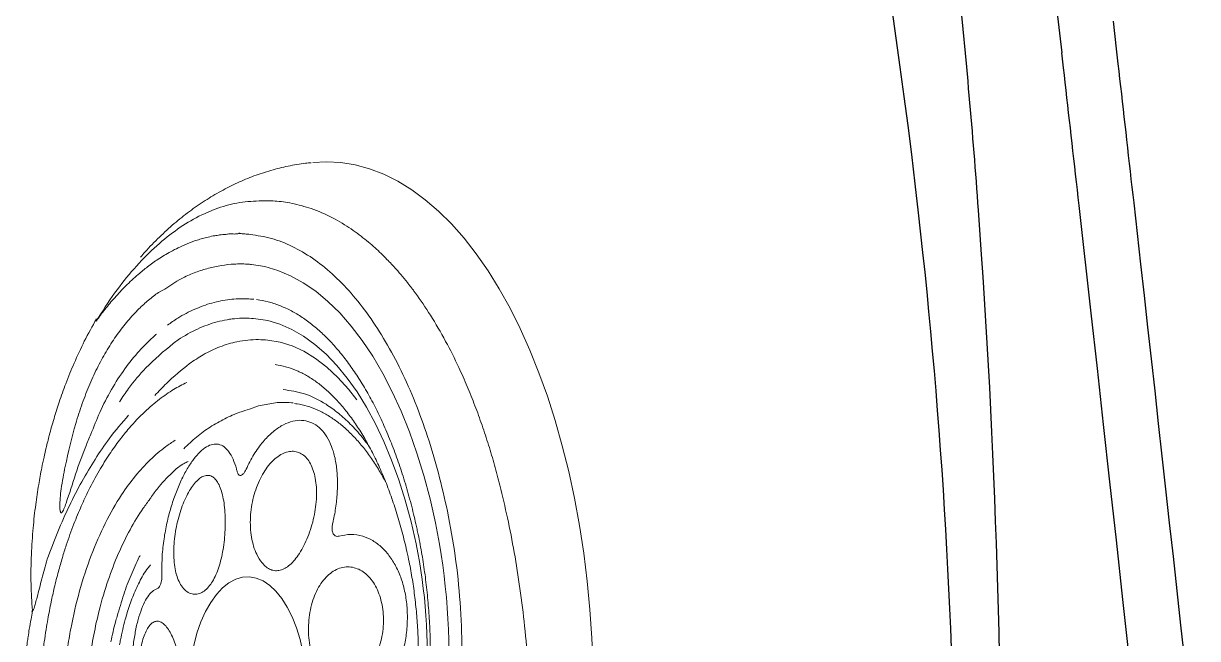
# Model space of a CAD drawing. Extents: x 941 to 1034, y 781 to 934.
# Drawn here: x 1022.15 to 1028.42, y 843.9 to 847.19 of the extents above; entities that cross this region are included whole.
import ezdxf

# ---------------------------------------------------------------- set-up
doc = ezdxf.new("R2010")
doc.units = 0
doc.header["$MEASUREMENT"] = 0
doc.linetypes.add('SLD-Solid', pattern=[0])
doc.layers.add('1', color=4, linetype='Continuous')

# ---------------------------------------------------------------- blocks, each defined once
blk = doc.blocks.new('S')
at = {"layer": '1', "color": 3, "linetype": 'SLD-Solid', "lineweight": 15}
for p, q in [((-1.4889, -1.6987), (-1.4717, -1.7896)), ((-1.4717, -1.7896), (-1.4554, -1.8366)), ((-1.4958, -2.5305), (-1.4946, -2.5312)), ((-0.3792, -2.9973), (-0.3768, -2.9973)), ((-0.3768, -2.9973), (-0.3665, -2.9979))]:
    blk.add_line(p, q, dxfattribs=at)
at = {"layer": '1', "color": 3, "linetype": 'SLD-Solid', "lineweight": 15, "flags": 128}
for points in [[(-2.7726, -1.4978), (-2.7762, -1.4257), (-2.7721, -1.3485), (-2.7595, -1.2714), (-2.7387, -1.1949), (-2.7095, -1.119), (-2.6722, -1.044), (-2.6269, -0.9701), (-2.5736, -0.8976), (-2.5125, -0.8266), (-2.4438, -0.7574), (-2.3678, -0.6901), (-2.2846, -0.625), (-2.1944, -0.5623), (-2.0976, -0.502), (-1.9944, -0.4445), (-1.8851, -0.3899), (-1.7701, -0.3383), (-1.6496, -0.2899), (-1.5241, -0.2448), (-1.3939, -0.2032), (-1.2594, -0.1652), (-1.1209, -0.1308), (-0.9789, -0.1003), (-0.8339, -0.0736), (-0.6861, -0.051), (-0.5362, -0.0323), (-0.3844, -0.0177), (-0.2313, -0.0073), (-0.0772, -0.001), (0.0772, 0.001), (0.2317, -0.001), (0.3858, -0.0073), (0.5389, -0.0177), (0.6907, -0.0323), (0.8406, -0.051), (0.9884, -0.0736), (1.1334, -0.1003), (1.2754, -0.1308), (1.4138, -0.1652), (1.5484, -0.2032), (1.6786, -0.2448), (1.8041, -0.2899), (1.9246, -0.3383), (2.0396, -0.3899), (2.1489, -0.4445), (2.2521, -0.502), (2.3489, -0.5623), (2.439, -0.625), (2.5223, -0.6901), (2.5983, -0.7574), (2.667, -0.8266), (2.7281, -0.8976), (2.7814, -0.9701), (2.8267, -1.044), (2.864, -1.119), (2.8931, -1.1949), (2.914, -1.2714), (2.9265, -1.3485), (2.9307, -1.4257), (2.9307, -1.4257)], [(-0.8472, -0.843), (-0.9753, -0.8722), (-1.0996, -0.9052), (-1.2194, -0.9421), (-1.3344, -0.9827), (-1.4441, -1.0268), (-1.548, -1.0742), (-1.6458, -1.1248), (-1.7371, -1.1784), (-1.8216, -1.2347), (-1.8988, -1.2935), (-1.9685, -1.3546), (-2.0304, -1.4178), (-2.0843, -1.4828), (-2.13, -1.5494), (-2.1673, -1.6172), (-2.196, -1.6861), (-2.216, -1.7558), (-2.2273, -1.8259)], [(-1.938, -1.8032), (-1.9274, -1.7385), (-1.9082, -1.6743), (-1.8806, -1.6108), (-1.8446, -1.5485), (-1.8004, -1.4874), (-1.7483, -1.428), (-1.6884, -1.3704), (-1.621, -1.3149), (-1.5464, -1.2618), (-1.4649, -1.2112), (-1.3769, -1.1635), (-1.2828, -1.1188), (-1.183, -1.0773), (-1.0779, -1.0392), (-0.968, -1.0046), (-0.8537, -0.9738), (-0.7357, -0.9468)], [(-1.5051, -1.2638), (-1.5615, -1.3078), (-1.6245, -1.3646), (-1.6794, -1.4234), (-1.7258, -1.4841), (-1.7636, -1.5462), (-1.7926, -1.6095), (-1.8126, -1.6737), (-1.8235, -1.7384)], [(-0.0136, -1.5323), (0.0601, -1.5291), (0.1341, -1.5303), (0.2072, -1.5357), (0.2787, -1.5454), (0.3474, -1.5591), (0.4124, -1.5767), (0.4729, -1.598), (0.5281, -1.6227), (0.5772, -1.6504), (0.6195, -1.6807), (0.6545, -1.7133), (0.6816, -1.7477), (0.7006, -1.7835), (0.7112, -1.8201), (0.7132, -1.8571), (0.7066, -1.8939), (0.6915, -1.9301), (0.668, -1.9652), (0.6366, -1.9987), (0.5976, -2.0302), (0.5516, -2.0591), (0.4992, -2.0852), (0.4411, -2.1081), (0.378, -2.1275), (0.3109, -2.143), (0.2406, -2.1546), (0.1681, -2.162), (0.0944, -2.1651), (0.0204, -2.164), (-0.0528, -2.1586), (-0.1242, -2.1489), (-0.1929, -2.1352), (-0.2579, -2.1175), (-0.3185, -2.0963), (-0.3736, -2.0716), (-0.4227, -2.0439), (-0.465, -2.0136), (-0.5, -1.981), (-0.5271, -1.9466), (-0.5461, -1.9108), (-0.5567, -1.8742), (-0.5587, -1.8372), (-0.5521, -1.8004), (-0.537, -1.7641), (-0.5135, -1.729), (-0.4821, -1.6956), (-0.4432, -1.6641), (-0.3971, -1.6351), (-0.3447, -1.609), (-0.2866, -1.5862), (-0.2235, -1.5668), (-0.1564, -1.5512), (-0.0861, -1.5397), (-0.0136, -1.5323)]]:
    blk.add_lwpolyline(points, dxfattribs=at)
at = {"layer": '1', "color": 3, "linetype": 'SLD-Solid', "lineweight": 15}
for centre, radius, start, end in [((-0.1318, -4.3558), 3.5849, 86.83594, 101.51193), ((-0.1315, -3.9129), 3.027, 86.83593, 101.51193), ((-0.7029, -2.4722), 0.0592, 50.91201, 59.99979)]:
    blk.add_arc(centre, radius, start, end, dxfattribs=at)
for points, knots in [([(0.1309, -0.3381), (0.0587, -0.3411), (-0.0837, -0.347), (-0.2933, -0.3655), (-0.4951, -0.3902), (-0.6883, -0.421), (-0.873, -0.4568), (-0.9903, -0.4851), (-1.0482, -0.499)], [0, 0, 0, 0, 0.177758, 0.350785, 0.519308, 0.683545, 0.843707, 1, 1, 1, 1]), ([(-1.0482, -0.499), (-1.0842, -0.5084), (-1.1568, -0.5273), (-1.2636, -0.5591), (-1.3696, -0.5939), (-1.4743, -0.632), (-1.5771, -0.6734), (-1.6931, -0.7249), (-1.8219, -0.7895), (-1.9549, -0.867), (-2.0421, -0.9262), (-2.0895, -0.9612), (-2.1045, -0.9726), (-2.1193, -0.984), (-2.1341, -0.9957), (-2.1487, -1.0074), (-2.172, -1.0266), (-2.2083, -1.0579), (-2.2604, -1.1065), (-2.308, -1.1559), (-2.3482, -1.2021), (-2.3795, -1.2412), (-2.4107, -1.2838), (-2.4412, -1.3302), (-2.4818, -1.4001), (-2.5224, -1.4895), (-2.5526, -1.5937), (-2.5673, -1.6864), (-2.5677, -1.7442), (-2.5679, -1.7711)], [0, 0, 0, 0, 0.039649, 0.080068, 0.12125, 0.163185, 0.205866, 0.249282, 0.313406, 0.38198, 0.445953, 0.454581, 0.463266, 0.472007, 0.480806, 0.489662, 0.498574, 0.523834, 0.559008, 0.604021, 0.628629, 0.655391, 0.684294, 0.715323, 0.748465, 0.823094, 0.88982, 0.948755, 1, 1, 1, 1]), ([(-0.9092, -0.7791), (-0.8301, -0.7642), (-0.6719, -0.7345), (-0.4229, -0.7094), (-0.1699, -0.6979), (-0.0013, -0.7038), (0.0831, -0.7067)], [0, 0, 0, 0, 0.25, 0.5, 0.75, 1, 1, 1, 1]), ([(-2.388, -1.8323), (-2.3822, -1.7947), (-2.3708, -1.7195), (-2.3268, -1.6083), (-2.2638, -1.4996), (-2.1802, -1.3943), (-2.0774, -1.2934), (-1.9561, -1.1978), (-1.8174, -1.1082), (-1.6626, -1.0256), (-1.4929, -0.9505), (-1.3098, -0.884), (-1.1156, -0.8255), (-0.978, -0.7946), (-0.9092, -0.7791)], [0, 0, 0, 0, 0.083333, 0.166667, 0.25, 0.333333, 0.416667, 0.5, 0.583333, 0.666667, 0.75, 0.833333, 0.916667, 1, 1, 1, 1]), ([(-0.7857, -0.9356), (-0.7675, -0.932), (-0.7148, -0.9213), (-0.6253, -0.9062), (-0.517, -0.8916), (-0.4068, -0.8807), (-0.2954, -0.8734), (-0.1832, -0.8698), (-0.0727, -0.8699), (0.0048, -0.8724), (0.0447, -0.8745), (0.0494, -0.8747)], [0, 0, 0, 0, 0.069066, 0.200543, 0.332094, 0.463702, 0.595352, 0.727032, 0.858727, 0.983492, 1, 1, 1, 1]), ([(-2.0396, -1.799), (-2.0389, -1.7933), (-2.0358, -1.7679), (-2.0252, -1.7228), (-2.0047, -1.6639), (-1.9767, -1.6057), (-1.9416, -1.5485), (-1.8995, -1.4924), (-1.8507, -1.4375), (-1.7952, -1.384), (-1.7331, -1.3321), (-1.6648, -1.2819), (-1.5903, -1.2337), (-1.5099, -1.1876), (-1.424, -1.1439), (-1.3327, -1.1027), (-1.2365, -1.0641), (-1.1356, -1.0284), (-1.0305, -0.9957), (-0.9234, -0.9667), (-0.841, -0.9473), (-0.7953, -0.9377), (-0.7857, -0.9356)], [0, 0, 0, 0, 0.0159124, 0.0719639, 0.1276729, 0.1828546, 0.2375199, 0.2917593, 0.3456875, 0.3994103, 0.4530122, 0.5065554, 0.5600822, 0.6136127, 0.6671661, 0.7207531, 0.7743791, 0.828045, 0.8817501, 0.9354914, 0.9864539, 1, 1, 1, 1]), ([(-0.6517, -0.9865), (-0.6355, -0.9832), (-0.5886, -0.9737), (-0.5087, -0.9606), (-0.4118, -0.9484), (-0.3133, -0.9398), (-0.2137, -0.935), (-0.1135, -0.9335), (-0.0469, -0.9357), (-0.0136, -0.9368)], [0, 0, 0, 0, 0.080367, 0.233434, 0.386614, 0.539884, 0.693216, 0.846586, 1, 1, 1, 1]), ([(-1.6924, -1.6993), (-1.6917, -1.6943), (-1.6889, -1.6713), (-1.6788, -1.6306), (-1.6589, -1.5775), (-1.6315, -1.5251), (-1.5972, -1.4736), (-1.556, -1.4234), (-1.5081, -1.3744), (-1.4536, -1.3269), (-1.3928, -1.281), (-1.3258, -1.237), (-1.2529, -1.1951), (-1.1744, -1.1555), (-1.0906, -1.1184), (-1.0019, -1.084), (-0.9086, -1.0525), (-0.8112, -1.024), (-0.725, -1.0023), (-0.671, -0.9907), (-0.6517, -0.9865)], [0, 0, 0, 0, 0.01755, 0.079517, 0.140948, 0.20158, 0.26148, 0.320823, 0.379793, 0.438544, 0.497186, 0.555794, 0.614404, 0.673046, 0.731737, 0.790485, 0.84929, 0.90815, 0.96706, 1, 1, 1, 1]), ([(0.1284, -1.1839), (0.1243, -1.1793), (0.1057, -1.1585), (0.0662, -1.1234), (0.0048, -1.0822), (-0.065, -1.0477), (-0.1408, -1.0207), (-0.221, -1.0023), (-0.3032, -0.9928), (-0.3852, -0.993), (-0.4649, -1.0024), (-0.5399, -1.0215), (-0.6085, -1.0493), (-0.6681, -1.0854), (-0.7176, -1.1286), (-0.7547, -1.1779), (-0.7794, -1.2338), (-0.7893, -1.295), (-0.7808, -1.3371), (-0.7766, -1.3582)], [0, 0, 0, 0, 0.017086, 0.077681, 0.138269, 0.198172, 0.258071, 0.317615, 0.377156, 0.436673, 0.49619, 0.55602, 0.615851, 0.676352, 0.736856, 0.798484, 0.860118, 0.930054, 1, 1, 1, 1]), ([(-1.4845, -1.5964), (-1.4841, -1.5917), (-1.4823, -1.5691), (-1.4717, -1.5286), (-1.4524, -1.4754), (-1.4253, -1.423), (-1.3915, -1.3719), (-1.3508, -1.3222), (-1.3038, -1.2743), (-1.2507, -1.2284), (-1.1913, -1.1846), (-1.13, -1.1448), (-1.086, -1.1206), (-1.0657, -1.1096)], [0, 0, 0, 0, 0.0274951, 0.1317335, 0.2350029, 0.3368263, 0.4370853, 0.5358569, 0.6332869, 0.7295067, 0.8243825, 0.9195129, 1, 1, 1, 1]), ([(-0.0719, -1.4754), (-0.0601, -1.4681), (-0.0364, -1.4537), (-0.0102, -1.4275), (0.0082, -1.3988), (0.0184, -1.3674), (0.0195, -1.334), (0.0115, -1.2996), (-0.0058, -1.2654), (-0.0316, -1.2326), (-0.0655, -1.2025), (-0.1058, -1.1759), (-0.1518, -1.1539), (-0.2015, -1.137), (-0.2539, -1.1258), (-0.3071, -1.1204), (-0.3599, -1.1211), (-0.4107, -1.1277), (-0.4582, -1.1402), (-0.5012, -1.1578), (-0.5385, -1.1804), (-0.5691, -1.207), (-0.5921, -1.2371), (-0.6071, -1.2697), (-0.6133, -1.3038), (-0.6108, -1.3385), (-0.5992, -1.3727), (-0.579, -1.4055), (-0.5504, -1.4357), (-0.5141, -1.4627), (-0.471, -1.4853), (-0.4224, -1.503), (-0.3697, -1.5151), (-0.315, -1.5215), (-0.2601, -1.5223), (-0.2076, -1.5179), (-0.1588, -1.5086), (-0.1124, -1.4951), (-0.0859, -1.4822), (-0.0719, -1.4754)], [0, 0, 0, 0, 0.026961, 0.053928, 0.080851, 0.107776, 0.135596, 0.163415, 0.191383, 0.219349, 0.246957, 0.274563, 0.301675, 0.328785, 0.355461, 0.382135, 0.408506, 0.434876, 0.461091, 0.487307, 0.513516, 0.539726, 0.566078, 0.592432, 0.619069, 0.645707, 0.672755, 0.699804, 0.727332, 0.754862, 0.782791, 0.810719, 0.838629, 0.866531, 0.893521, 0.920503, 0.945925, 0.971348, 1, 1, 1, 1]), ([(-1.5597, -1.6569), (-1.5538, -1.6186), (-1.542, -1.5411), (-1.4927, -1.4426), (-1.4348, -1.3616), (-1.376, -1.2971), (-1.3154, -1.2414), (-1.27, -1.2086), (-1.2519, -1.1955)], [0, 0, 0, 0, 0.2335518, 0.4715892, 0.6139879, 0.7563866, 0.902921, 1, 1, 1, 1]), ([(-0.8416, -1.3928), (-0.8493, -1.3911), (-0.8842, -1.3832), (-0.9471, -1.3727), (-1.0282, -1.3659), (-1.1057, -1.3668), (-1.1774, -1.3753), (-1.2414, -1.3916), (-1.2963, -1.4151), (-1.3403, -1.4456), (-1.3726, -1.4821), (-1.3916, -1.5238), (-1.3974, -1.5695), (-1.389, -1.6179), (-1.3669, -1.6678), (-1.331, -1.7173), (-1.2804, -1.767), (-1.215, -1.8148), (-1.1605, -1.8418), (-1.1333, -1.8553)], [0, 0, 0, 0, 0.017086, 0.077681, 0.13827, 0.198173, 0.258071, 0.317615, 0.377157, 0.436674, 0.49619, 0.55602, 0.615851, 0.676352, 0.736856, 0.798485, 0.860118, 0.930054, 1, 1, 1, 1]), ([(-0.7766, -1.3582), (-0.7759, -1.3614), (-0.7745, -1.3684), (-0.7772, -1.3786), (-0.7853, -1.3879), (-0.7997, -1.3945), (-0.8198, -1.3967), (-0.8344, -1.3941), (-0.8416, -1.3928)], [0, 0, 0, 0, 0.130195, 0.289218, 0.442003, 0.610949, 0.805825, 1, 1, 1, 1]), ([(-0.6336, -1.7699), (-0.6258, -1.7626), (-0.6102, -1.7481), (-0.5964, -1.7239), (-0.5906, -1.6988), (-0.5931, -1.6729), (-0.6038, -1.6469), (-0.6225, -1.6206), (-0.6492, -1.5947), (-0.6837, -1.5693), (-0.7251, -1.5456), (-0.7723, -1.5242), (-0.8238, -1.5062), (-0.8779, -1.4921), (-0.9328, -1.4827), (-0.9867, -1.4781), (-1.0383, -1.4788), (-1.0858, -1.4844), (-1.1282, -1.4952), (-1.1643, -1.5105), (-1.1932, -1.5301), (-1.2143, -1.5533), (-1.227, -1.5797), (-1.2312, -1.6082), (-1.2266, -1.6382), (-1.2136, -1.6688), (-1.1922, -1.6991), (-1.1632, -1.7283), (-1.1271, -1.7553), (-1.0849, -1.7796), (-1.0375, -1.8), (-0.9862, -1.8161), (-0.9324, -1.8271), (-0.8773, -1.8328), (-0.8227, -1.8327), (-0.7702, -1.8269), (-0.7218, -1.8155), (-0.6731, -1.7975), (-0.648, -1.7799), (-0.6336, -1.7699)], [0, 0, 0, 0, 0.024899, 0.049796, 0.074681, 0.099571, 0.124891, 0.150216, 0.176963, 0.203713, 0.231496, 0.259279, 0.287258, 0.315236, 0.342876, 0.370514, 0.39766, 0.424803, 0.451505, 0.478205, 0.504593, 0.530979, 0.5572, 0.583422, 0.609627, 0.635834, 0.662172, 0.688512, 0.715126, 0.741742, 0.768759, 0.795778, 0.823274, 0.850772, 0.878683, 0.906593, 0.934528, 0.962456, 1, 1, 1, 1]), ([(-2.7708, -1.5075), (-2.77, -1.5174), (-2.7668, -1.5587), (-2.7536, -1.6307), (-2.7312, -1.7229), (-2.7011, -1.8136), (-2.6642, -1.9027), (-2.6202, -1.99), (-2.5693, -2.0755), (-2.5112, -2.159), (-2.4462, -2.2405), (-2.3736, -2.3195), (-2.3135, -2.3792), (-2.2759, -2.411), (-2.2667, -2.4188)], [0, 0, 0, 0, 0.02788, 0.116636, 0.205673, 0.295333, 0.38596, 0.477893, 0.571458, 0.666951, 0.764616, 0.864609, 0.966969, 1, 1, 1, 1]), ([(-1.4883, -1.6034), (-1.4885, -1.6064), (-1.4898, -1.6258), (-1.4911, -1.6595), (-1.4896, -1.6856), (-1.4889, -1.6987)], [0, 0, 0, 0, 0.082822, 0.537093, 1, 1, 1, 1]), ([(-1.8235, -1.7384), (-1.8247, -1.7551), (-1.8272, -1.7911), (-1.8243, -1.8463), (-1.8139, -1.9153), (-1.7902, -1.995), (-1.7509, -2.0799), (-1.7145, -2.1332), (-1.6979, -2.1577)], [0, 0, 0, 0, 0.116842, 0.251408, 0.38635, 0.601816, 0.817298, 1, 1, 1, 1]), ([(-2.5679, -1.7711), (-2.5661, -1.8106), (-2.5624, -1.8893), (-2.5313, -2.0058), (-2.4807, -2.1215), (-2.4096, -2.2353), (-2.3185, -2.3467), (-2.2072, -2.4546), (-2.078, -2.5587), (-1.9764, -2.6237), (-1.9255, -2.6562)], [0, 0, 0, 0, 0.125415, 0.250137, 0.374777, 0.499583, 0.624349, 0.74942, 0.874666, 1, 1, 1, 1]), ([(-1.9035, -2.2753), (-1.9163, -2.2569), (-1.9496, -2.2092), (-1.9905, -2.1299), (-2.0242, -2.0375), (-2.0426, -1.9438), (-2.0459, -1.869), (-2.0425, -1.8258), (-2.0415, -1.814)], [0, 0, 0, 0, 0.124846, 0.324624, 0.524457, 0.725453, 0.925166, 1, 1, 1, 1]), ([(-1.8058, -2.2446), (-1.8122, -2.2356), (-1.8425, -2.1933), (-1.8857, -2.1155), (-1.9179, -2.0278), (-1.9314, -1.9656), (-1.938, -1.9211), (-1.9407, -1.8854), (-1.9411, -1.843), (-1.9392, -1.8186), (-1.938, -1.8032)], [0, 0, 0, 0, 0.0640874, 0.3023111, 0.5404427, 0.6594414, 0.718914, 0.8378934, 0.8973655, 1, 1, 1, 1]), ([(-1.9255, -2.6562), (-1.9466, -2.6407), (-1.9902, -2.6086), (-2.0527, -2.556), (-2.1155, -2.4969), (-2.1699, -2.4379), (-2.2174, -2.3795), (-2.2584, -2.3218), (-2.2917, -2.2669), (-2.3182, -2.2157), (-2.3394, -2.1684), (-2.355, -2.1256), (-2.3663, -2.088), (-2.3742, -2.0569), (-2.3807, -2.0299), (-2.3824, -2.0097), (-2.3857, -1.9947), (-2.3875, -1.9795), (-2.3872, -1.9657), (-2.3908, -1.9518), (-2.3915, -1.9376), (-2.3899, -1.9207), (-2.3905, -1.9059), (-2.3909, -1.8969), (-2.3939, -1.8926), (-2.3944, -1.891), (-2.3943, -1.8906), (-2.3942, -1.8904), (-2.3939, -1.8897), (-2.3931, -1.8883), (-2.3923, -1.8836), (-2.3918, -1.8748), (-2.3903, -1.8569), (-2.3889, -1.8424), (-2.388, -1.8323)], [0, 0, 0, 0, 0.066118, 0.136938, 0.213999, 0.299167, 0.361905, 0.431287, 0.509977, 0.558646, 0.612909, 0.6759, 0.707486, 0.742831, 0.783653, 0.799067, 0.813649, 0.833587, 0.852019, 0.861533, 0.878293, 0.90225, 0.919971, 0.927847, 0.932019, 0.932759, 0.933114, 0.933388, 0.933963, 0.93611, 0.939288, 0.950952, 0.965966, 1, 1, 1, 1]), ([(-2.2273, -1.8259), (-2.228, -1.8336), (-2.2298, -1.8528), (-2.231, -1.8836), (-2.2293, -1.93), (-2.2235, -1.9875), (-2.2084, -2.0565), (-2.1866, -2.1245), (-2.1492, -2.2148), (-2.1009, -2.2785), (-2.077, -2.3232), (-2.077, -2.3232)], [0, 0, 0, 0, 0.0453331, 0.1136722, 0.1817804, 0.3180598, 0.4545244, 0.590966, 0.7272287, 0.9999978, 1, 1, 1, 1]), ([(-1.4554, -1.8366), (-1.45, -1.8537), (-1.4358, -1.899), (-1.4048, -1.97), (-1.3603, -2.0476), (-1.3072, -2.1214), (-1.2644, -2.1659), (-1.2429, -2.1883)], [0, 0, 0, 0, 0.131614, 0.348029, 0.565844, 0.782168, 1, 1, 1, 1]), ([(-1.1333, -1.8553), (-1.1292, -1.8573), (-1.1199, -1.8617), (-1.1086, -1.8698), (-1.1008, -1.8792), (-1.0991, -1.8889), (-1.1054, -1.8974), (-1.115, -1.9007), (-1.1197, -1.9023)], [0, 0, 0, 0, 0.1301956, 0.2892195, 0.4420041, 0.6109495, 0.8058267, 1, 1, 1, 1]), ([(-1.1197, -1.9023), (-1.1252, -1.9037), (-1.1502, -1.9102), (-1.189, -1.9243), (-1.2289, -1.9465), (-1.2556, -1.9726), (-1.2692, -2.0016), (-1.2689, -2.0333), (-1.2552, -2.0667), (-1.228, -2.1012), (-1.1885, -2.1359), (-1.1372, -2.1699), (-1.0758, -2.2022), (-1.0057, -2.2317), (-0.9287, -2.2577), (-0.8469, -2.2789), (-0.7591, -2.2953), (-0.6676, -2.3053), (-0.6082, -2.3049), (-0.5785, -2.3046)], [0, 0, 0, 0, 0.017086, 0.077681, 0.13827, 0.198173, 0.258071, 0.317615, 0.377157, 0.436674, 0.49619, 0.55602, 0.615851, 0.676352, 0.736856, 0.798485, 0.860118, 0.930054, 1, 1, 1, 1]), ([(-0.5039, -2.1958), (-0.4951, -2.188), (-0.4776, -2.1723), (-0.466, -2.1455), (-0.465, -2.1182), (-0.4737, -2.0921), (-0.4919, -2.067), (-0.5177, -2.0443), (-0.5507, -2.0244), (-0.5889, -2.0075), (-0.6321, -1.9936), (-0.6795, -1.9823), (-0.7303, -1.9739), (-0.7839, -1.9683), (-0.838, -1.9659), (-0.8915, -1.9667), (-0.9419, -1.9709), (-0.9876, -1.9785), (-1.027, -1.9893), (-1.059, -2.003), (-1.0825, -2.0194), (-1.0972, -2.0379), (-1.1026, -2.0583), (-1.0991, -2.0799), (-1.0866, -2.1023), (-1.0659, -2.1248), (-1.0373, -2.1468), (-1.002, -2.1679), (-0.9608, -2.1873), (-0.9149, -2.2046), (-0.8655, -2.2191), (-0.8138, -2.2305), (-0.7613, -2.2382), (-0.7092, -2.2421), (-0.6591, -2.2416), (-0.612, -2.2369), (-0.5697, -2.2276), (-0.5322, -2.2143), (-0.5134, -2.202), (-0.5039, -2.1958)], [0, 0, 0, 0, 0.0317441, 0.0634826, 0.0912546, 0.1190178, 0.1455175, 0.1720125, 0.197065, 0.222122, 0.2471727, 0.2722295, 0.298601, 0.3249759, 0.3525729, 0.38017, 0.4081675, 0.4361629, 0.4639181, 0.4916708, 0.5189442, 0.5462155, 0.5730208, 0.5998247, 0.6262788, 0.6527322, 0.6789814, 0.7052307, 0.7314257, 0.7576215, 0.7839112, 0.8102022, 0.8367314, 0.8632625, 0.8901646, 0.917069, 0.9444396, 0.9718118, 1, 1, 1, 1]), ([(-1.6979, -2.1577), (-1.6639, -2.1998), (-1.6113, -2.2648), (-1.5495, -2.3223), (-1.5276, -2.3426)], [0, 0, 0, 0, 0.646877, 1, 1, 1, 1]), ([(0.0714, -2.9606), (0.0636, -2.9601), (0.0508, -2.9594), (0.0309, -2.9582), (0.0088, -2.9567), (-0.0229, -2.9543), (-0.0683, -2.9504), (-0.1194, -2.9452), (-0.169, -2.9393), (-0.2202, -2.9326), (-0.274, -2.9246), (-0.3455, -2.9126), (-0.4203, -2.8983), (-0.5051, -2.8793), (-0.5841, -2.8593), (-0.6597, -2.8378), (-0.7453, -2.8108), (-0.838, -2.7776), (-0.9351, -2.7374), (-1.0306, -2.6926), (-1.124, -2.6426), (-1.213, -2.5869), (-1.2885, -2.5332), (-1.3656, -2.4709), (-1.4405, -2.3994), (-1.5078, -2.3201), (-1.5607, -2.2442), (-1.5858, -2.1948), (-1.5979, -2.171)], [0, 0, 0, 0, 0.0102, 0.016575, 0.025763, 0.038933, 0.057956, 0.085006, 0.105873, 0.123374, 0.152941, 0.177736, 0.219724, 0.254777, 0.295479, 0.331404, 0.363909, 0.421732, 0.472603, 0.518682, 0.581209, 0.637573, 0.689393, 0.737658, 0.811463, 0.878836, 0.941481, 1, 1, 1, 1]), ([(-1.1759, -2.1655), (-1.1724, -2.1725), (-1.1577, -2.202), (-1.1145, -2.2541), (-1.0697, -2.2946), (-1.0411, -2.3204)], [0, 0, 0, 0, 0.101923, 0.426326, 1, 1, 1, 1]), ([(-1.4958, -2.5305), (-1.519, -2.5149), (-1.5825, -2.4723), (-1.6911, -2.3819), (-1.7638, -2.2949), (-1.8058, -2.2446)], [0, 0, 0, 0, 0.196122, 0.535324, 1, 1, 1, 1]), ([(0.1006, -2.8377), (0.0438, -2.8338), (-0.0495, -2.8273), (-0.1764, -2.8103), (-0.3167, -2.7866), (-0.486, -2.7471), (-0.6754, -2.6852), (-0.8481, -2.6099), (-0.9883, -2.5294), (-1.0993, -2.4479), (-1.1856, -2.3688), (-1.2473, -2.297), (-1.2776, -2.2513), (-1.2886, -2.2347)], [0, 0, 0, 0, 0.09169, 0.150519, 0.209337, 0.327212, 0.445034, 0.562877, 0.680719, 0.770033, 0.859578, 0.948891, 1, 1, 1, 1]), ([(0.2641, -2.3919), (0.2733, -2.3861), (0.2917, -2.3745), (0.3055, -2.3551), (0.3093, -2.3352), (0.304, -2.3151), (0.2895, -2.2947), (0.2663, -2.2744), (0.2346, -2.2551), (0.1958, -2.2375), (0.1506, -2.2227), (0.1015, -2.2115), (0.0498, -2.2046), (-0.0019, -2.2021), (-0.0527, -2.2039), (-0.1016, -2.2094), (-0.1479, -2.2182), (-0.1915, -2.2301), (-0.2308, -2.2445), (-0.2651, -2.2613), (-0.2923, -2.2795), (-0.3117, -2.2988), (-0.322, -2.3185), (-0.3229, -2.3379), (-0.3141, -2.3565), (-0.2963, -2.3738), (-0.2699, -2.3896), (-0.2361, -2.4035), (-0.1956, -2.4152), (-0.1502, -2.4246), (-0.1007, -2.4315), (-0.0489, -2.4358), (0.0039, -2.4374), (0.0563, -2.4363), (0.1068, -2.4326), (0.1542, -2.4262), (0.1969, -2.4173), (0.2349, -2.406), (0.2543, -2.3966), (0.2641, -2.3919)], [0, 0, 0, 0, 0.030396, 0.060795, 0.08804, 0.115287, 0.143037, 0.170786, 0.198789, 0.226788, 0.254382, 0.281967, 0.30819, 0.33441, 0.359333, 0.384261, 0.409477, 0.434699, 0.461317, 0.487938, 0.515662, 0.543386, 0.571376, 0.599364, 0.627046, 0.654725, 0.681915, 0.709103, 0.735839, 0.762575, 0.788984, 0.815393, 0.841622, 0.867852, 0.894053, 0.920254, 0.946574, 0.972895, 1, 1, 1, 1]), ([(-1.0411, -2.3204), (-1.0237, -2.3341), (-1.0022, -2.3509), (-0.9792, -2.3661), (-0.9748, -2.3691)], [0, 0, 0, 0, 0.808283, 1, 1, 1, 1]), ([(-0.5785, -2.3046), (-0.574, -2.3046), (-0.5639, -2.3044), (-0.5471, -2.3057), (-0.5292, -2.3089), (-0.5127, -2.3142), (-0.5004, -2.3213), (-0.4978, -2.3262), (-0.4965, -2.3287)], [0, 0, 0, 0, 0.130196, 0.289219, 0.442005, 0.610949, 0.805825, 1, 1, 1, 1]), ([(-2.0771, -2.3231), (-2.0771, -2.3231), (-2.0723, -2.3324), (-2.0573, -2.3499), (-2.0304, -2.3853), (-1.9878, -2.4318), (-1.9273, -2.4881), (-1.8542, -2.5447), (-1.7734, -2.5976), (-1.6851, -2.6464), (-1.5894, -2.6911), (-1.4864, -2.731), (-1.3422, -2.7784), (-1.2257, -2.8046), (-1.1481, -2.8221)], [0, 0, 0, 0, 0.000002, 0.038454, 0.076882, 0.153509, 0.247437, 0.341552, 0.435668, 0.529824, 0.623975, 0.718013, 0.812072, 1, 1, 1, 1]), ([(-1.8554, -2.334), (-1.854, -2.3357), (-1.8397, -2.3523), (-1.8112, -2.3831), (-1.7529, -2.4391), (-1.6716, -2.5047), (-1.561, -2.5755), (-1.4442, -2.6361), (-1.36, -2.6692), (-1.3208, -2.6847)], [0, 0, 0, 0, 0.01157, 0.112772, 0.213959, 0.416471, 0.619568, 0.822676, 1, 1, 1, 1]), ([(-0.9748, -2.3691), (-0.9586, -2.381), (-0.9083, -2.4184), (-0.8127, -2.4764), (-0.6838, -2.5393), (-0.5393, -2.595), (-0.3934, -2.6381), (-0.2501, -2.6701), (-0.1021, -2.6946), (0.0198, -2.7076), (0.0969, -2.7122), (0.1127, -2.7131)], [0, 0, 0, 0, 0.06262, 0.195551, 0.328905, 0.461838, 0.604644, 0.712946, 0.820335, 0.963143, 1, 1, 1, 1]), ([(-0.6226, -2.3656), (-0.6167, -2.3708), (-0.5885, -2.395), (-0.5312, -2.4264), (-0.4521, -2.462), (-0.3843, -2.4856), (-0.343, -2.4975), (-0.3303, -2.5011)], [0, 0, 0, 0, 0.071009, 0.336932, 0.60748, 0.878147, 1, 1, 1, 1]), ([(-0.4965, -2.3287), (-0.4957, -2.3312), (-0.4918, -2.3428), (-0.4774, -2.3627), (-0.4458, -2.387), (-0.4024, -2.409), (-0.3646, -2.4213), (-0.3457, -2.4274)], [0, 0, 0, 0, 0.066314, 0.301488, 0.53664, 0.769131, 1, 1, 1, 1]), ([(-0.6655, -2.4263), (-0.6337, -2.4412), (-0.5697, -2.4711), (-0.4634, -2.5108), (-0.3871, -2.5328), (-0.348, -2.5441)], [0, 0, 0, 0, 0.326121, 0.65485, 1, 1, 1, 1]), ([(-0.3457, -2.4274), (-0.3456, -2.4275), (-0.3274, -2.4338), (-0.2819, -2.4439), (-0.2109, -2.4569), (-0.1327, -2.4661), (-0.0513, -2.4717), (0.0317, -2.4733), (0.114, -2.471), (0.1929, -2.4646), (0.2674, -2.4544), (0.31, -2.4443), (0.3314, -2.4392)], [0, 0, 0, 0, 0.000765, 0.110863, 0.220956, 0.331004, 0.44105, 0.551678, 0.662306, 0.774174, 0.886047, 1, 1, 1, 1]), ([(-0.6528, -2.9175), (-0.7025, -2.899), (-0.8019, -2.8621), (-0.9398, -2.8), (-1.0689, -2.7337), (-1.1879, -2.6628), (-1.311, -2.5796), (-1.382, -2.518), (-1.4223, -2.4831)], [0, 0, 0, 0, 0.158983, 0.31798, 0.476271, 0.634366, 0.792483, 1, 1, 1, 1]), ([(-0.3303, -2.5011), (-0.2947, -2.5101), (-0.2507, -2.5213), (-0.2054, -2.5295), (-0.1967, -2.5311)], [0, 0, 0, 0, 0.805779, 1, 1, 1, 1]), ([(-0.2125, -2.578), (-0.2479, -2.5703), (-0.2938, -2.5603), (-0.3379, -2.5471), (-0.348, -2.5441)], [0, 0, 0, 0, 0.772737, 1, 1, 1, 1]), ([(-1.9373, -2.6544), (-1.8979, -2.6765), (-1.823, -2.7184), (-1.7058, -2.7726), (-1.5963, -2.8173), (-1.4971, -2.8527), (-1.4047, -2.882), (-1.323, -2.905), (-1.2537, -2.9223), (-1.196, -2.9356), (-1.1311, -2.9492), (-1.0472, -2.9646), (-0.9402, -2.9807), (-0.8158, -2.9945), (-0.6739, -3.0036), (-0.5267, -3.0065), (-0.426, -3.0002), (-0.3792, -2.9973)], [0, 0, 0, 0, 0.098821, 0.187964, 0.266698, 0.335212, 0.393504, 0.452104, 0.494888, 0.525992, 0.560831, 0.615318, 0.678996, 0.751735, 0.83283, 0.922363, 1, 1, 1, 1]), ([(-1.1481, -2.8221), (-1.1087, -2.8298), (-1.0386, -2.8434), (-0.958, -2.8514), (-0.9154, -2.8495), (-0.9057, -2.8472), (-0.9027, -2.8457), (-0.9017, -2.8446), (-0.9012, -2.8439), (-0.901, -2.8431), (-0.901, -2.842), (-0.902, -2.8398), (-0.9051, -2.8372), (-0.912, -2.833), (-0.9276, -2.8259), (-0.9935, -2.8022), (-1.1082, -2.7675), (-1.2303, -2.7231), (-1.2991, -2.6939), (-1.3208, -2.6847)], [0, 0, 0, 0, 0.166389, 0.295559, 0.32148, 0.328288, 0.331433, 0.332758, 0.333431, 0.334752, 0.335709, 0.338291, 0.345814, 0.353914, 0.374763, 0.420648, 0.656248, 0.891321, 1, 1, 1, 1]), ([(-0.3768, -2.9973), (-0.3767, -2.9965), (-0.3765, -2.9955), (-0.3811, -2.9926), (-0.3934, -2.9878), (-0.4189, -2.9804), (-0.4701, -2.9666), (-0.5496, -2.9469), (-0.6169, -2.9267), (-0.6527, -2.9175), (-0.6527, -2.9175)], [0, 0, 0, 0, 0.0464233, 0.0560273, 0.1365741, 0.2446153, 0.3551548, 0.6764348, 0.9999938, 1, 1, 1, 1]), ([(-0.3789, -2.9987), (-0.3782, -2.9985), (-0.3759, -2.9978), (-0.3735, -2.9988), (-0.3718, -2.9996)], [0, 0, 0, 0, 0.29141, 1, 1, 1, 1]), ([(-0.3757, -2.9963), (-0.3617, -2.999), (-0.33, -3.0053), (-0.2845, -3.013), (-0.243, -3.0194), (-0.2067, -3.0246), (-0.1667, -3.0298), (-0.115, -3.0355), (-0.0499, -3.0413), (-0.0019, -3.0435), (0.0244, -3.0447)], [0, 0, 0, 0, 0.105991, 0.240604, 0.342909, 0.417765, 0.513714, 0.642736, 0.8045, 1, 1, 1, 1]), ([(-0.3665, -2.9979), (-0.3665, -2.9979), (-0.3679, -2.9992), (-0.3706, -2.9976), (-0.3731, -2.9977), (-0.3739, -2.9978)], [0, 0, 0, 0, 0.000068, 0.66005, 1, 1, 1, 1])]:
    blk.add_open_spline(points, degree=3, knots=knots, dxfattribs=at)
blk = doc.blocks.new('ENVOY')
at = {"layer": '1', "color": 3, "linetype": 'Continuous'}
for points in [[(86.2724, 45.8418), (86.3166, 45.4636)], [(85.5512, 44.6091), (85.5331, 44.7649), (85.5143, 44.9207), (85.4948, 45.0764), (85.4744, 45.2319), (85.4533, 45.3874), (85.4315, 45.5427), (85.4089, 45.698)], [(86.6088, 45.4856), (86.5918, 45.6334)], [(86.7021, 44.6625), (86.6973, 44.705), (86.6925, 44.7474), (86.6877, 44.7896), (86.683, 44.8317), (86.6783, 44.8737), (86.6735, 44.9155), (86.6688, 44.9572), (86.6641, 44.9987), (86.6594, 45.0401), (86.6548, 45.0813), (86.6501, 45.1224), (86.6455, 45.1634), (86.6408, 45.2042), (86.6362, 45.2448), (86.6316, 45.2853), (86.627, 45.3257), (86.6224, 45.3659), (86.6179, 45.4059), (86.6088, 45.4856)], [(86.4089, 44.6489), (86.4041, 44.6909), (86.3994, 44.7328), (86.3947, 44.7745), (86.39, 44.8161), (86.3853, 44.8575), (86.3806, 44.8989), (86.376, 44.9401), (86.3713, 44.9812), (86.3667, 45.0221), (86.3621, 45.0629), (86.3575, 45.1036), (86.3529, 45.1441), (86.3483, 45.1845), (86.3437, 45.2248), (86.3392, 45.2649), (86.3346, 45.305), (86.3301, 45.3448), (86.3256, 45.3846), (86.3166, 45.4636)], [(85.7265, 42.2835), (85.7224, 42.3895), (85.7179, 42.4954), (85.7131, 42.6013), (85.7078, 42.7072), (85.7022, 42.8131), (85.6963, 42.919), (85.6899, 43.0248), (85.6832, 43.1306), (85.6761, 43.2364), (85.6687, 43.3422), (85.6609, 43.4479), (85.6527, 43.5536), (85.6442, 43.6593), (85.6353, 43.765), (85.626, 43.8706), (85.6164, 43.9762), (85.6064, 44.0818), (85.5961, 44.1873), (85.5854, 44.2928), (85.5743, 44.3983), (85.5512, 44.6091)], [(87.0415, 38.8884), (87.007, 39.2102), (86.9717, 39.5373), (86.9357, 39.8696), (86.8991, 40.2071), (86.8618, 40.5498), (86.8243, 40.8933), (86.7872, 41.2325), (86.7506, 41.5674), (86.7143, 41.8978), (86.6785, 42.2236), (86.6432, 42.5447), (86.6082, 42.8609), (86.5738, 43.1721), (86.5398, 43.4782), (86.5063, 43.779), (86.4733, 44.0745), (86.4089, 44.6489)], [(86.9734, 42.2207), (86.9529, 42.407), (86.9326, 42.5913), (86.9125, 42.7737), (86.8926, 42.9543), (86.8728, 43.1329), (86.8532, 43.3097), (86.8338, 43.4848), (86.8145, 43.6581), (86.7954, 43.8297), (86.7764, 43.9997), (86.7576, 44.168), (86.7389, 44.3346), (86.7021, 44.6625)]]:
    blk.add_lwpolyline(points, dxfattribs=at)
at = {"layer": '1', "color": 2, "linetype": 'Continuous'}
for points in [[(85.8082, 45.3892), (85.7549, 45.9391), (85.6956, 46.4882), (85.6304, 47.0366), (85.5599, 47.5843), (85.4842, 48.1312), (85.4037, 48.6772), (85.3188, 49.2224), (85.2297, 49.7667), (85.1367, 50.3102), (85.0402, 50.8527), (84.9405, 51.3942), (84.8379, 51.9348), (84.7328, 52.4743), (84.6253, 53.0129), (84.516, 53.5503), (84.405, 54.0867), (84.2927, 54.622), (84.1794, 55.1561), (83.9511, 56.2208)], [(85.8712, 44.6239), (85.8684, 44.6622), (85.8655, 44.7005), (85.8626, 44.7388), (85.8597, 44.7771), (85.8567, 44.8154), (85.8537, 44.8537), (85.8507, 44.8919), (85.8476, 44.9302), (85.8445, 44.9685), (85.8414, 45.0067), (85.8382, 45.045), (85.835, 45.0833), (85.8318, 45.1215), (85.8285, 45.1598), (85.8252, 45.198), (85.8219, 45.2362), (85.8185, 45.2745), (85.8151, 45.3127), (85.8082, 45.3892)], [(85.9835, 42.2507), (85.9807, 42.3696), (85.9777, 42.4884), (85.9744, 42.6072), (85.9708, 42.726), (85.9668, 42.8448), (85.9626, 42.9636), (85.9581, 43.0823), (85.9532, 43.2011), (85.9481, 43.3198), (85.9426, 43.4385), (85.9369, 43.5572), (85.9308, 43.6758), (85.9245, 43.7944), (85.9178, 43.913), (85.9108, 44.0316), (85.9035, 44.1501), (85.8959, 44.2686), (85.888, 44.3871), (85.8712, 44.6239)]]:
    blk.add_lwpolyline(points, dxfattribs=at)
at = {"layer": '1', "rotation": 270}
blk.add_blockref('S', (83.8124, 42.1063), dxfattribs=at)

msp = doc.modelspace()

# ---------------------------------------------------------------- block references
at = {"layer": '1'}
msp.add_blockref('ENVOY', (941.3783, 801.5681), dxfattribs=at)

doc.saveas('drawing.dxf')
